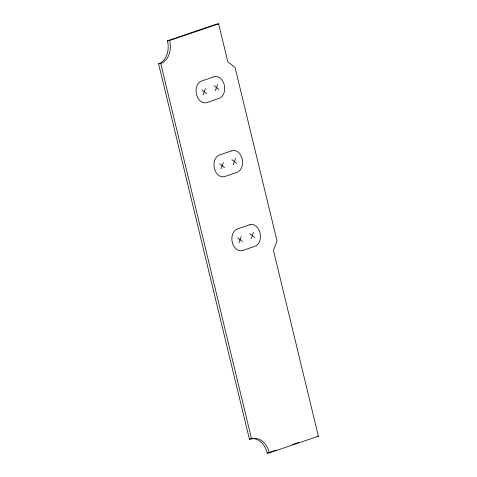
<?xml version="1.0" encoding="UTF-8"?>
<svg xmlns="http://www.w3.org/2000/svg" width="477" height="477" viewBox="0 0 477 477"><rect width="100%" height="100%" fill="white"/><g stroke="black" fill="none" stroke-linecap="round" stroke-linejoin="round"><path stroke-width="0.72" d="M203.071 94.869L205.456 88.668M215.294 90.713L217.679 84.518M220.964 168.834L223.349 162.633M233.187 164.684L235.578 158.483M238.858 242.799L241.249 236.604M251.087 238.649L253.472 232.448M167.457 40.795L216.486 24.136L218.645 23.85L227.827 61.813L235.072 67.49L277.036 240.951L273.428 250.312L318.403 436.205L269.374 452.864L267.215 453.15A19.116 13.958 82.4 0 0 249.411 439.186L158.597 63.817A19.116 13.958 82.4 0 0 167.457 40.795L169.615 40.503L218.645 23.85M267.215 453.15L276.32 450.055M292.431 444.582L298.733 442.441M158.597 63.817L160.755 63.524A19.116 13.958 82.4 0 0 169.615 40.503M249.411 439.186L251.57 438.9A19.116 13.958 82.4 0 1 269.374 452.864M316.966 436.401L318.403 436.205M214.09 85.735L218.883 89.497M201.866 89.891L206.66 93.647M231.983 159.706L236.783 163.462M219.76 163.855L224.554 167.612M249.882 233.67L254.676 237.427M237.653 237.82L242.453 241.583M160.755 63.524L251.57 438.9M213.881 76.833L201.658 80.983A11.15 8.145 82.4 0 0 196.488 94.41A11.15 8.145 82.4 0 0 206.875 102.555L219.098 98.405A11.15 8.145 82.4 0 0 224.268 84.972A11.15 8.145 82.4 0 0 213.881 76.833M231.774 150.798L219.551 154.947A11.15 8.145 82.4 0 0 214.382 168.375A11.15 8.145 82.4 0 0 224.768 176.52L236.991 172.37A11.15 8.145 82.4 0 0 242.161 158.942A11.15 8.145 82.4 0 0 231.774 150.798M249.668 224.762L237.445 228.912A11.15 8.145 82.4 0 0 232.275 242.34A11.15 8.145 82.4 0 0 242.662 250.485L254.885 246.335A11.15 8.145 82.4 0 0 260.054 232.907A11.15 8.145 82.4 0 0 249.668 224.762"/></g></svg>
